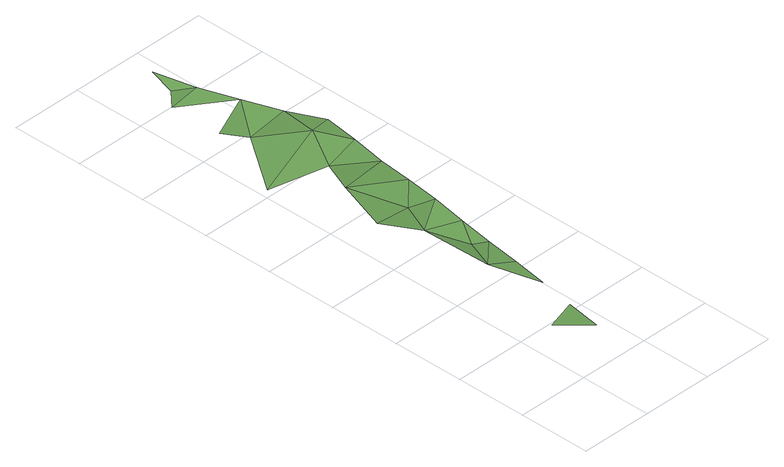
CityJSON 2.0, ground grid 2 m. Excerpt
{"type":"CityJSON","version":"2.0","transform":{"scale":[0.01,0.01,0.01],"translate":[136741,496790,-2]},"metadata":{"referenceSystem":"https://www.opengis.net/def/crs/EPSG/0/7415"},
"CityObjects":{
"plantcover1":{"type":"PlantCover","attributes":{"3df_class":"Forest","bgt_fysiekvoorkomen":"grasland agrarisch","bgt_status":"bestaand","identificatienamespace":"NL.IMGeo","begroeidterreindeeloptalud":"false","relatievehoogteligging":0,"aantal_punten":0},"geometry":[{"type":"MultiSurface","lod":"1","boundaries":[[[0,1,2]],[[3,4,5]],[[6,7,3]],[[8,3,5]],[[8,6,3]],[[7,9,10]],[[11,7,6]],[[8,11,6]],[[10,9,12]],[[11,13,7]],[[7,13,9]],[[9,14,12]],[[13,14,9]],[[15,16,17]],[[17,16,18]],[[12,19,15]],[[12,14,19]],[[18,20,21]],[[15,19,22]],[[15,22,16]],[[23,24,25]],[[18,16,26]],[[23,20,24]],[[18,26,20]],[[25,24,27]],[[22,28,16]],[[28,26,16]]]}]}
},
"vertices":[
[141,95,115],[156,193,115],[75,172,110],[125,422,128],[170,292,119],[185,391,120],[175,522,108],[125,622,122],[200,490,119],[175,722,109],[75,722,118],[214,589,121],[125,872,117],[229,688,123],[244,787,120],[175,972,101],[225,1072,123],[25,1022,87],[125,1172,106],[258,885,115],[211,1286,110],[75,1222,118],[273,984,118],[75,1372,115],[173,1388,112],[125,1422,110],[249,1185,109],[134,1489,126],[287,1083,117]
]}
